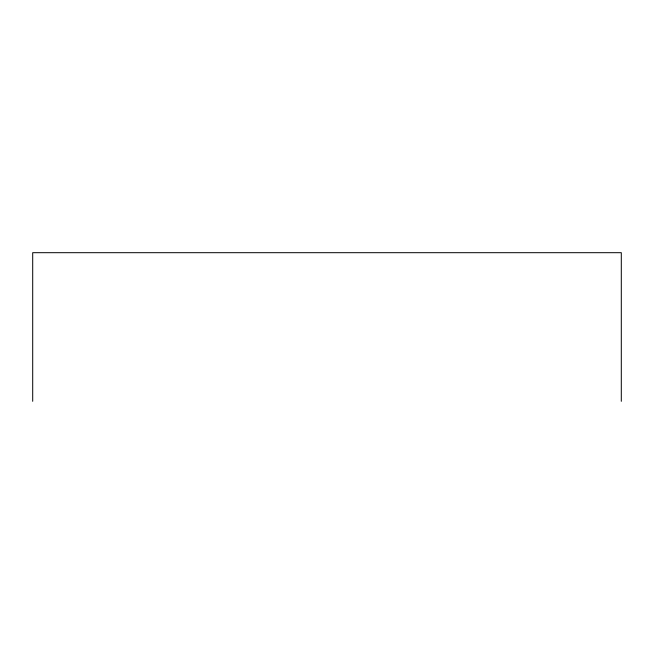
<?xml version="1.0" encoding="UTF-8"?>
<svg xmlns="http://www.w3.org/2000/svg" width="654" height="654" viewBox="0 0 654 654"><rect width="100%" height="100%" fill="white"/><g stroke="black" fill="none" stroke-linecap="round" stroke-linejoin="round"><path stroke-width="0.98" d="M621.3 401.311L621.3 252.689L32.7 252.689L32.7 401.311"/></g></svg>
